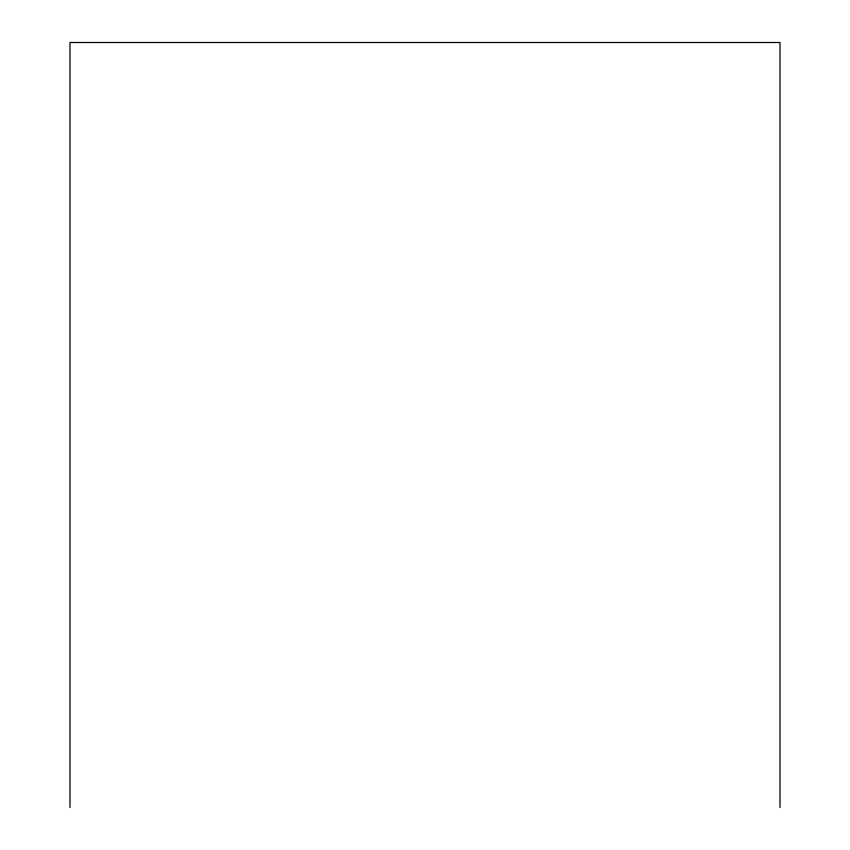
<?xml version="1.0" encoding="UTF-8"?>
<svg xmlns="http://www.w3.org/2000/svg" width="850" height="850" viewBox="0 0 850 850"><rect width="100%" height="100%" fill="white"/><g stroke="black" fill="none" stroke-linecap="round" stroke-linejoin="round"><path stroke-width="1.27" d="M780.013 807.5L780.013 42.5L69.987 42.5L69.987 807.5"/></g></svg>
